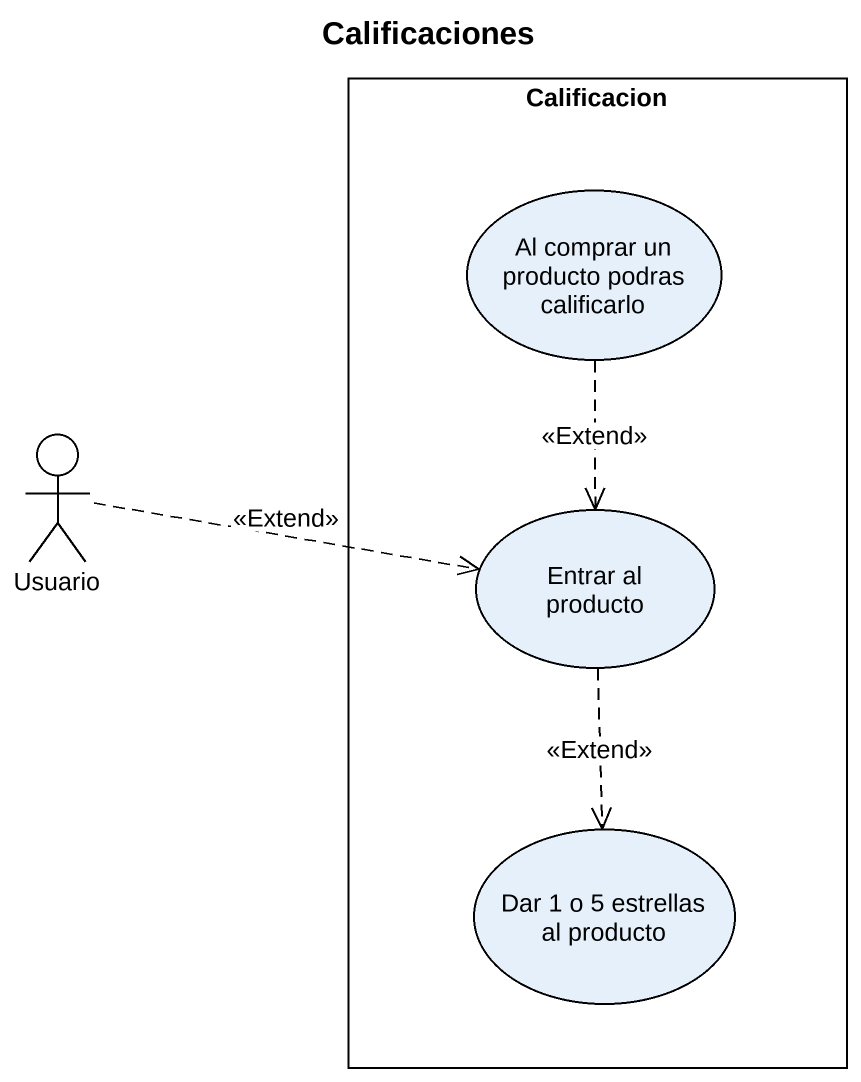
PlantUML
@startuml
title Calificaciones
rectangle Calificacion {
  usecase "Al comprar un producto podras calificarlo" as Al_comprar_un_producto
  usecase "Entrar al producto" as Entrar_al_producto
  usecase "Dar 1 o 5 estrellas al producto" as Dar_1_o_5_estrellas_al
}
actor Usuario
Al_comprar_un_producto ..> Entrar_al_producto : <<Extend>>
Usuario .right.> Entrar_al_producto : <<Extend>>
Entrar_al_producto ..> Dar_1_o_5_estrellas_al : <<Extend>>
@enduml
